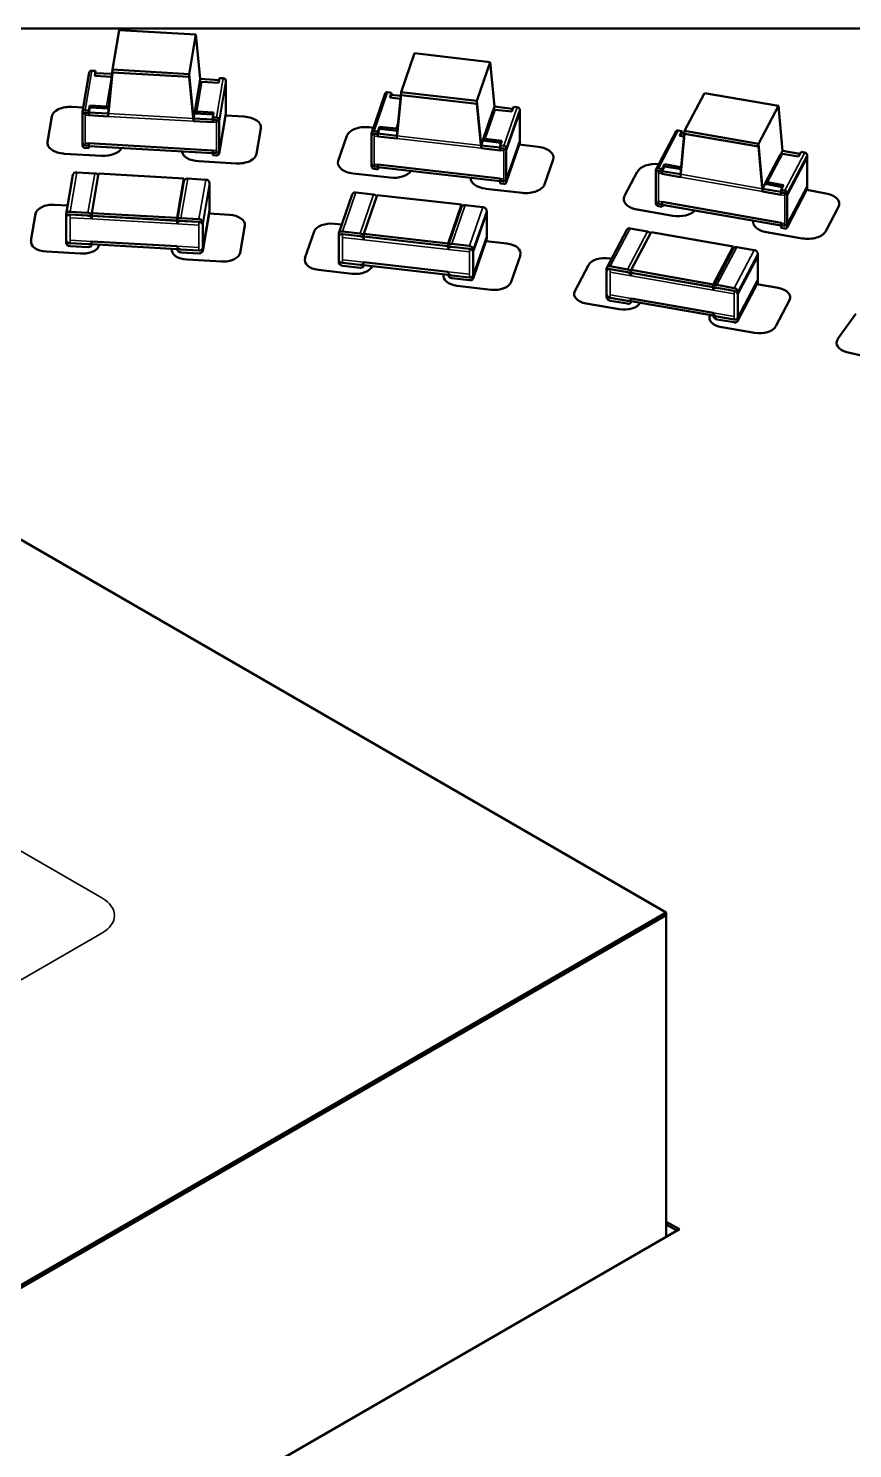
# Model space of a CAD drawing. Header units: inches. Extents: x -24.6 to 49, y -43 to 20.8.
# Drawn here: x 16.913 to 18.048, y 12.435 to 14.39 of the extents above; entities that cross this region are included whole.
import ezdxf

# ---------------------------------------------------------------- set-up
doc = ezdxf.new("R2010")
doc.units = ezdxf.units.IN
doc.header["$MEASUREMENT"] = 0
doc.layers.add('Visible (ANSI)', color=7, linetype='Continuous', lineweight=50)
doc.layers.add('Visible Narrow (ANSI)', color=7, linetype='Continuous', lineweight=35)

msp = doc.modelspace()

# ---------------------------------------------------------------- linework, layer by layer
at = {"layer": 'Visible (ANSI)'}
for p, q in [((16.735, 14.3901), (18.4896, 14.3901)), ((17.0381, 14.3876), (17.0289, 14.3333)), ((17.0381, 14.3876), (17.1439, 14.3815)), ((17.1439, 14.3815), (17.1347, 14.3273)), ((17.1439, 14.3815), (17.1498, 14.3205)), ((17.4448, 14.3558), (17.4263, 14.3023)), ((17.4448, 14.3558), (17.549, 14.3438)), ((17.549, 14.3438), (17.5306, 14.2903)), ((17.549, 14.3438), (17.5548, 14.2824)), ((16.9878, 14.2752), (16.997, 14.3295)), ((17.0005, 14.3318), (17.0058, 14.3315)), ((17.0058, 14.3315), (17.0047, 14.3247)), ((17.0047, 14.3247), (17.0276, 14.3234)), ((17.0052, 14.3247), (17.0058, 14.3286)), ((17.0058, 14.3286), (17.0058, 14.3315)), ((17.0058, 14.3286), (17.0283, 14.3274)), ((17.023, 14.2728), (17.0289, 14.3333)), ((17.023, 14.269), (17.0289, 14.3294)), ((17.0289, 14.3333), (17.1347, 14.3273)), ((17.0289, 14.3294), (17.1347, 14.3234)), ((17.1347, 14.3273), (17.1405, 14.2662)), ((17.1347, 14.3234), (17.1405, 14.2623)), ((17.1498, 14.3205), (17.1488, 14.3144)), ((17.1498, 14.3205), (17.1758, 14.319)), ((17.1522, 14.3164), (17.1751, 14.3151)), ((17.1751, 14.3151), (17.1763, 14.3218)), ((17.1763, 14.3218), (17.1815, 14.3215)), ((17.1851, 14.276), (17.1851, 14.3184)), ((17.1417, 14.2733), (17.1487, 14.3141)), ((17.1851, 14.2722), (17.1851, 14.3146)), ((17.3859, 14.2469), (17.4044, 14.3004)), ((17.4077, 14.3022), (17.4129, 14.3016)), ((17.4129, 14.3016), (17.4106, 14.2949)), ((17.4116, 14.2948), (17.4129, 14.2987)), ((17.4129, 14.2987), (17.4129, 14.3016)), ((17.4129, 14.2987), (17.4259, 14.2972)), ((17.4206, 14.2422), (17.4263, 14.3023)), ((17.4206, 14.2383), (17.4263, 14.2984)), ((17.4263, 14.3023), (17.5306, 14.2903)), ((17.4263, 14.2984), (17.5306, 14.2864)), ((17.8441, 14.3011), (17.8166, 14.2489)), ((17.8441, 14.3011), (17.9458, 14.2833)), ((16.9736, 14.2821), (16.9888, 14.2812)), ((16.9913, 14.2775), (16.9966, 14.2772)), ((16.9977, 14.284), (16.9966, 14.2772)), ((16.9966, 14.2744), (16.9977, 14.2811)), ((16.9966, 14.2744), (16.9966, 14.2772)), ((16.9977, 14.284), (16.9977, 14.2811)), ((17.0206, 14.2827), (16.9977, 14.284)), ((16.9977, 14.2811), (17.0237, 14.2797)), ((17.1682, 14.2743), (17.1452, 14.2756)), ((17.4106, 14.2949), (17.4255, 14.2932)), ((17.5306, 14.2903), (17.5364, 14.2289)), ((17.5306, 14.2864), (17.5364, 14.225)), ((17.5388, 14.2363), (17.5527, 14.2765)), ((17.5548, 14.2824), (17.553, 14.2771)), ((17.5548, 14.2824), (17.5799, 14.2795)), ((17.556, 14.2782), (17.5786, 14.2756)), ((17.5786, 14.2756), (17.5809, 14.2823)), ((17.5809, 14.2823), (17.5861, 14.2817)), ((17.5896, 14.236), (17.5896, 14.2784)), ((17.9458, 14.2833), (17.9184, 14.2311)), ((17.9458, 14.2833), (17.9514, 14.2216)), ((16.9395, 14.2339), (16.9454, 14.2687)), ((16.9877, 14.2324), (16.9877, 14.2749)), ((16.9877, 14.2286), (16.9877, 14.271)), ((16.9913, 14.2737), (16.9966, 14.2734)), ((16.9966, 14.2744), (17.023, 14.2728)), ((16.9966, 14.2705), (16.9966, 14.2734)), ((16.9966, 14.2705), (17.023, 14.269)), ((17.1417, 14.2729), (17.1405, 14.2662)), ((17.1405, 14.2662), (17.167, 14.2647)), ((17.1405, 14.2623), (17.167, 14.2608)), ((17.1417, 14.2729), (17.1677, 14.2715)), ((17.167, 14.2676), (17.1682, 14.2743)), ((17.167, 14.2676), (17.1723, 14.2673)), ((17.167, 14.2676), (17.167, 14.2647)), ((17.167, 14.2637), (17.1723, 14.2634)), ((17.167, 14.2637), (17.167, 14.2608)), ((17.1758, 14.2175), (17.185, 14.2718)), ((17.1758, 14.2217), (17.1758, 14.2642)), ((17.1758, 14.2179), (17.1758, 14.2603)), ((17.1848, 14.2701), (17.2102, 14.2686)), ((17.5896, 14.2321), (17.5896, 14.2745)), ((17.2334, 14.2523), (17.2274, 14.2176)), ((17.3399, 14.2079), (17.3517, 14.2422)), ((17.3821, 14.2539), (17.3881, 14.2532)), ((17.3858, 14.2037), (17.3858, 14.2462)), ((17.3858, 14.1999), (17.3858, 14.2423)), ((17.3893, 14.2487), (17.3945, 14.2481)), ((17.3893, 14.2448), (17.3945, 14.2442)), ((17.3968, 14.2548), (17.3945, 14.2481)), ((17.3945, 14.2452), (17.3968, 14.2519)), ((17.3945, 14.2452), (17.3945, 14.2481)), ((17.3945, 14.2452), (17.4206, 14.2422)), ((17.3945, 14.2413), (17.3945, 14.2442)), ((17.3945, 14.2413), (17.4206, 14.2383)), ((17.3968, 14.2548), (17.3968, 14.2519)), ((17.4194, 14.2522), (17.3968, 14.2548)), ((17.3968, 14.2519), (17.4212, 14.2491)), ((17.5648, 14.2355), (17.5422, 14.2381)), ((17.7773, 14.1962), (17.8048, 14.2484)), ((17.8079, 14.2496), (17.813, 14.2487)), ((17.813, 14.2487), (17.8096, 14.2422)), ((17.8096, 14.2422), (17.8159, 14.2411)), ((17.8109, 14.2419), (17.813, 14.2458)), ((17.811, 14.1892), (17.8166, 14.2489)), ((17.811, 14.1853), (17.8166, 14.2451)), ((17.813, 14.2458), (17.813, 14.2487)), ((17.813, 14.2458), (17.8163, 14.2452)), ((17.8166, 14.2489), (17.9184, 14.2311)), ((17.8166, 14.2451), (17.9184, 14.2273)), ((17.0141, 14.2147), (16.9626, 14.2176)), ((16.9913, 14.2293), (16.9966, 14.229)), ((16.9913, 14.2255), (16.9966, 14.2252)), ((16.9966, 14.2319), (17.167, 14.2222)), ((16.9966, 14.229), (16.9966, 14.2319)), ((16.9966, 14.2281), (17.167, 14.2184)), ((16.9966, 14.2252), (16.9966, 14.2281)), ((16.997, 14.228), (16.9966, 14.2252)), ((17.167, 14.2222), (17.167, 14.2193)), ((17.167, 14.2193), (17.1723, 14.219)), ((17.167, 14.2184), (17.167, 14.2155)), ((17.5387, 14.2356), (17.5364, 14.2289)), ((17.5364, 14.2289), (17.5625, 14.2259)), ((17.5364, 14.225), (17.5625, 14.222)), ((17.5387, 14.2356), (17.5638, 14.2327)), ((17.5625, 14.2288), (17.5648, 14.2355)), ((17.5625, 14.2288), (17.5677, 14.2282)), ((17.5625, 14.2288), (17.5625, 14.2259)), ((17.5625, 14.2249), (17.5677, 14.2243)), ((17.5625, 14.2249), (17.5625, 14.222)), ((17.571, 14.1778), (17.5895, 14.2313)), ((17.5711, 14.1825), (17.5711, 14.2249)), ((17.5711, 14.1786), (17.5711, 14.221)), ((17.589, 14.2301), (17.6152, 14.2271)), ((17.9184, 14.2311), (17.924, 14.1694)), ((17.9184, 14.2273), (17.924, 14.1655)), ((17.9514, 14.2216), (17.949, 14.2169)), ((17.9514, 14.2216), (17.9755, 14.2174)), ((17.9514, 14.2174), (17.9734, 14.2135)), ((17.9734, 14.2135), (17.9769, 14.22)), ((17.9769, 14.22), (17.982, 14.2191)), ((17.1992, 14.2042), (17.1478, 14.2071)), ((17.167, 14.2155), (17.1723, 14.2152)), ((17.3893, 14.2004), (17.3945, 14.1999)), ((17.3945, 14.2027), (17.5625, 14.1835)), ((17.3945, 14.1999), (17.3945, 14.2027)), ((17.3945, 14.1989), (17.5625, 14.1796)), ((17.3945, 14.196), (17.3945, 14.1989)), ((17.3955, 14.1988), (17.3945, 14.196)), ((17.6355, 14.2096), (17.6237, 14.1753)), ((17.7805, 14.1974), (17.7856, 14.1965)), ((17.789, 14.203), (17.7856, 14.1965)), ((17.7856, 14.1936), (17.789, 14.2001)), ((17.789, 14.203), (17.789, 14.2001)), ((17.811, 14.1992), (17.789, 14.203)), ((17.789, 14.2001), (17.8116, 14.1962)), ((17.9277, 14.177), (17.9483, 14.2161)), ((17.9853, 14.1732), (17.9853, 14.2156)), ((17.9853, 14.1693), (17.9853, 14.2118)), ((16.9653, 14.1342), (16.9746, 14.1885)), ((16.9798, 14.1919), (17.0045, 14.1905)), ((17.0005, 14.1359), (17.0098, 14.1902)), ((17.0098, 14.1902), (17.1273, 14.1835)), ((17.1181, 14.1292), (17.1273, 14.1835)), ((17.1181, 14.1255), (17.1274, 14.1798)), ((17.1181, 14.1254), (17.1273, 14.1797)), ((17.1273, 14.1795), (17.1273, 14.1835)), ((17.1273, 14.1795), (17.1273, 14.1797)), ((17.1326, 14.1832), (17.1573, 14.1818)), ((17.4109, 14.1846), (17.3602, 14.1904)), ((17.3893, 14.1966), (17.3945, 14.196)), ((17.5625, 14.1835), (17.5625, 14.1806)), ((17.5625, 14.1806), (17.5677, 14.18)), ((17.5625, 14.1796), (17.5625, 14.1767)), ((17.734, 14.1594), (17.7515, 14.1928)), ((17.7771, 14.1527), (17.7771, 14.1951)), ((17.7771, 14.1488), (17.7771, 14.1912)), ((17.7805, 14.1935), (17.7856, 14.1927)), ((17.7856, 14.1936), (17.7856, 14.1965)), ((17.7856, 14.1936), (17.811, 14.1892)), ((17.7856, 14.1898), (17.7856, 14.1927)), ((17.7856, 14.1898), (17.811, 14.1853)), ((17.9529, 14.1743), (17.9308, 14.1782)), ((17.1626, 14.1425), (17.1626, 14.1772)), ((17.1626, 14.1386), (17.1626, 14.1733)), ((17.3406, 14.108), (17.359, 14.1615)), ((17.364, 14.1641), (17.3884, 14.1613)), ((17.3751, 14.1072), (17.3936, 14.1607)), ((17.3936, 14.1607), (17.5094, 14.1474)), ((17.5933, 14.1636), (17.5426, 14.1694)), ((17.5625, 14.1767), (17.5677, 14.1761)), ((17.9274, 14.1759), (17.924, 14.1694)), ((17.924, 14.1694), (17.9494, 14.1649)), ((17.924, 14.1655), (17.9494, 14.1611)), ((17.9274, 14.1759), (17.9515, 14.1717)), ((17.9494, 14.1678), (17.9529, 14.1743)), ((17.9494, 14.1678), (17.9545, 14.1669)), ((17.9494, 14.1678), (17.9494, 14.1649)), ((17.9494, 14.164), (17.9545, 14.1631)), ((17.9494, 14.164), (17.9494, 14.1611)), ((17.9577, 14.1161), (17.9851, 14.1683)), ((17.9579, 14.121), (17.9579, 14.1634)), ((17.9579, 14.1171), (17.9579, 14.1596)), ((17.9847, 14.1676), (18.0112, 14.1629)), ((16.9489, 14.1472), (16.9673, 14.1462)), ((17.491, 14.0939), (17.5094, 14.1474)), ((17.4912, 14.0907), (17.5096, 14.1442)), ((17.5094, 14.1437), (17.5094, 14.1474)), ((17.5146, 14.1468), (17.5389, 14.144)), ((17.5442, 14.1044), (17.5442, 14.1391)), ((17.8006, 14.1321), (17.7512, 14.1408)), ((17.7805, 14.1492), (17.7856, 14.1483)), ((17.7805, 14.1453), (17.7856, 14.1444)), ((17.7856, 14.1512), (17.9494, 14.1225)), ((17.7856, 14.1483), (17.7856, 14.1512)), ((17.7856, 14.1473), (17.9494, 14.1186)), ((17.7856, 14.1444), (17.7856, 14.1473)), ((17.7869, 14.1471), (17.7856, 14.1444)), ((18.0285, 14.1443), (18.0109, 14.1109)), ((17.7913, 13.1727), (16.121, 14.1371)), ((16.9167, 14.0976), (16.9231, 14.135)), ((16.9653, 14.0989), (16.9653, 14.1336)), ((16.9653, 14.095), (16.9653, 14.1297)), ((16.9705, 14.1376), (16.9952, 14.1362)), ((16.9705, 14.1338), (16.9952, 14.1324)), ((17.0005, 14.1359), (17.1181, 14.1292)), ((17.0005, 14.1316), (17.0005, 14.1359)), ((17.0005, 14.1321), (17.1181, 14.1254)), ((17.0005, 14.1277), (17.0005, 14.1321)), ((17.1181, 14.1249), (17.1181, 14.1292)), ((17.1181, 14.121), (17.1181, 14.1254)), ((17.1233, 14.1289), (17.148, 14.1275)), ((17.1233, 14.1251), (17.148, 14.1237)), ((17.1533, 14.0837), (17.1625, 14.138)), ((17.1533, 14.0882), (17.1533, 14.1229)), ((17.162, 14.1351), (17.1899, 14.1335)), ((17.3345, 14.1211), (17.3447, 14.12)), ((17.5442, 14.1005), (17.5442, 14.1352)), ((17.9494, 14.1225), (17.9494, 14.1196)), ((17.9494, 14.1196), (17.9545, 14.1187)), ((17.1533, 14.0843), (17.1533, 14.119)), ((17.2111, 14.1186), (17.2047, 14.0813)), ((17.294, 14.0736), (17.3067, 14.1104)), ((17.3404, 14.0721), (17.3404, 14.1069)), ((17.3404, 14.0683), (17.3404, 14.103)), ((17.3456, 14.1106), (17.3699, 14.1078)), ((17.3456, 14.1067), (17.3699, 14.104)), ((17.3751, 14.1072), (17.491, 14.0939)), ((17.3751, 14.1029), (17.3751, 14.1072)), ((17.3751, 14.1034), (17.491, 14.0901)), ((17.3751, 14.099), (17.3751, 14.1034)), ((17.7096, 14.0606), (17.737, 14.1128)), ((17.7417, 14.1147), (17.7654, 14.1105)), ((17.7431, 14.0575), (17.7705, 14.1097)), ((17.7705, 14.1097), (17.8835, 14.0899)), ((17.9787, 14.1009), (17.9292, 14.1096)), ((17.9494, 14.1186), (17.9494, 14.1157)), ((17.9494, 14.1157), (17.9545, 14.1148)), ((16.985, 14.0801), (16.9379, 14.0827)), ((16.9705, 14.0942), (16.9952, 14.0928)), ((16.9705, 14.0904), (16.9952, 14.089)), ((17.0005, 14.0969), (17.1181, 14.0902)), ((17.0005, 14.093), (17.1181, 14.0863)), ((17.0005, 14.0924), (17.0006, 14.093)), ((17.0108, 14.0924), (17.0108, 14.0923)), ((17.1107, 14.0866), (17.1107, 14.0867)), ((17.1233, 14.0855), (17.148, 14.0841)), ((17.1233, 14.0817), (17.148, 14.0803)), ((17.491, 14.0896), (17.491, 14.0939)), ((17.491, 14.0901), (17.491, 14.0902)), ((17.491, 14.0857), (17.491, 14.0901)), ((17.4962, 14.0933), (17.5205, 14.0905)), ((17.4962, 14.0895), (17.5205, 14.0867)), ((17.5255, 14.0459), (17.544, 14.0994)), ((17.5257, 14.0509), (17.5257, 14.0856)), ((17.5257, 14.047), (17.5257, 14.0817)), ((17.5432, 14.0972), (17.572, 14.0939)), ((17.8561, 14.0377), (17.8835, 14.0899)), ((17.8565, 14.0349), (17.8839, 14.0871)), ((17.8835, 14.0864), (17.8835, 14.0899)), ((17.8886, 14.089), (17.9124, 14.0848)), ((17.1789, 14.069), (17.1319, 14.0717)), ((17.3456, 14.0672), (17.3699, 14.0644)), ((17.3456, 14.0634), (17.3699, 14.0606)), ((17.3749, 14.0632), (17.3753, 14.0643)), ((17.3751, 14.0682), (17.491, 14.0549)), ((17.3751, 14.0643), (17.491, 14.051)), ((17.5905, 14.0778), (17.5778, 14.041)), ((17.6654, 14.0284), (17.6843, 14.0643)), ((17.7137, 14.0733), (17.716, 14.0729)), ((17.7143, 14.0625), (17.738, 14.0583)), ((17.9174, 14.0449), (17.9174, 14.0796)), ((17.9174, 14.041), (17.9174, 14.0757)), ((17.3589, 14.0523), (17.3126, 14.0576)), ((17.4962, 14.0499), (17.5205, 14.0471)), ((17.4962, 14.0461), (17.5205, 14.0433)), ((17.7092, 14.0243), (17.7092, 14.059)), ((17.7092, 14.0205), (17.7092, 14.0552)), ((17.7143, 14.0586), (17.738, 14.0545)), ((17.7431, 14.0575), (17.8561, 14.0377)), ((17.7431, 14.0531), (17.7431, 14.0575)), ((17.7431, 14.0536), (17.8561, 14.0338)), ((17.7431, 14.0493), (17.7431, 14.0536)), ((17.5501, 14.0303), (17.5037, 14.0356)), ((17.8561, 14.0333), (17.8561, 14.0377)), ((17.8561, 14.0338), (17.8561, 14.0339)), ((17.8561, 14.0295), (17.8561, 14.0338)), ((17.8612, 14.0368), (17.8849, 14.0326)), ((17.8612, 14.0329), (17.8849, 14.0288)), ((17.8896, 13.9872), (17.9171, 14.0394)), ((17.89, 13.9927), (17.89, 14.0274)), ((17.89, 13.9888), (17.89, 14.0235)), ((17.9162, 14.0379), (17.9454, 14.0328)), ((17.7264, 14.0034), (17.6812, 14.0114)), ((17.7143, 14.0191), (17.738, 14.0149)), ((17.7143, 14.0152), (17.738, 14.0111)), ((17.7427, 14.013), (17.7435, 14.0145)), ((17.7431, 14.0184), (17.8561, 13.9986)), ((17.7431, 14.0145), (17.8561, 13.9947)), ((17.9612, 14.0158), (17.9423, 13.9799)), ((17.8612, 13.9934), (17.8849, 13.9892)), ((17.8612, 13.9895), (17.8849, 13.9854)), ((18.0273, 13.9623), (18.0522, 13.997)), ((17.9129, 13.9708), (17.8677, 13.9787)), ((18.0838, 13.934), (18.0401, 13.9445)), ((15.1773, 11.6635), (17.7913, 13.1727)), ((15.1773, 11.6597), (17.7913, 13.1689)), ((17.7913, 13.1727), (17.7913, 12.7262)), ((17.7913, 13.1689), (17.7913, 12.7262)), ((15.1786, 11.2177), (17.8094, 12.7366)), ((17.8094, 12.7366), (17.7913, 12.747)), ((17.806, 12.7347), (17.7913, 12.7431))]:
    msp.add_line(p, q, dxfattribs=at)
for centre, major_axis, ratio, start_param, end_param in [((17.0005, 14.3289), (-0.00349, 0.0006), 0.812565, 4.850128, 6.283185), ((17.0276, 14.3206), (0.00349, -0.0006), 0.812565, 1.611731, 1.708536), ((17.1522, 14.3135), (-0.00349, 0.0006), 0.812565, 4.850128, 6.283185), ((17.1815, 14.3186), (0.00349, -0.0006), 0.812565, 0.137739, 1.708536), ((17.4077, 14.2993), (-0.00335, 0.00115), 0.800808, 4.981591, 6.283185), ((16.9711, 14.2672), (-0.0258, 0), 0.57735, 4.614201, 6.185026), ((16.9913, 14.2747), (-0.00349, 0.0006), 0.812565, 4.850128, 6.420925), ((17.0206, 14.2798), (0.00349, -0.0006), 0.812565, 0.599973, 1.708536), ((17.1452, 14.2727), (-0.00349, 0.0006), 0.812565, 4.850128, 6.420925), ((17.556, 14.2753), (-0.00335, 0.00115), 0.800808, 4.981591, 6.283185), ((17.5861, 14.2788), (0.00335, -0.00115), 0.800808, 0.269202, 1.839998), ((16.9913, 14.2708), (-0.00349, 0.0006), 0.812565, 4.850128, 6.420925), ((17.1723, 14.2644), (0.00349, -0.0006), 0.812565, 0.137739, 1.708536), ((17.1723, 14.2605), (0.00349, -0.0006), 0.812565, 0.137739, 1.708536), ((17.1815, 14.2724), (0.00349, -0.0006), 0.812565, 0, 0.137739), ((17.2076, 14.2538), (0.0258, 0), 0.57735, 6.185001, 7.75582), ((17.377, 14.2393), (-0.0258, 0), 0.57735, 4.516037, 6.086838), ((17.3893, 14.2458), (-0.00335, 0.00115), 0.800808, 4.981591, 6.552387), ((17.3893, 14.2419), (-0.00335, 0.00115), 0.800808, 4.981591, 6.552387), ((17.4194, 14.2493), (0.00335, -0.00115), 0.800808, 1.206868, 1.839998), ((17.5422, 14.2352), (-0.00335, 0.00115), 0.800808, 4.981591, 6.552387), ((17.8079, 14.2467), (-0.00314, 0.00165), 0.781339, 5.101935, 6.283185), ((16.9652, 14.2325), (-0.0258, 0), 0.57735, 6.185001, 7.75582), ((16.9913, 14.2322), (-0.00349, 0.0006), 0.812565, 0.137739, 1.708536), ((16.9913, 14.2284), (-0.00349, 0.0006), 0.812565, 0.137739, 1.708536), ((17.0166, 14.2295), (0.0258, 0), 0.57735, 4.614201, 6.009519), ((17.1503, 14.2219), (-0.0258, 0), 0.57735, 0.077322, 1.472635), ((17.1723, 14.2219), (0.00349, -0.0006), 0.812565, 4.850128, 6.420925), ((17.1723, 14.2181), (0.00349, -0.0006), 0.812565, 4.850128, 6.420925), ((17.2017, 14.219), (0.0258, 0), 0.57735, 4.614201, 6.185026), ((17.5677, 14.2253), (0.00335, -0.00115), 0.800808, 0.269202, 1.839998), ((17.5677, 14.2214), (0.00335, -0.00115), 0.800808, 0.269202, 1.839998), ((17.5861, 14.2325), (0.00335, -0.00115), 0.800808, 0, 0.269202), ((17.6102, 14.2125), (0.0258, 0), 0.57735, 6.086834, 7.657634), ((17.9514, 14.2145), (-0.00314, 0.00165), 0.781339, 5.101935, 6.283185), ((17.982, 14.2162), (0.00314, -0.00165), 0.781339, 0.389546, 1.960343), ((17.3652, 14.205), (-0.0258, 0), 0.57735, 6.086834, 7.657634), ((17.3893, 14.2033), (-0.00335, 0.00115), 0.800808, 0.269202, 1.839998), ((17.3893, 14.1995), (-0.00335, 0.00115), 0.800808, 0.269202, 1.839998), ((17.7763, 14.1885), (-0.0258, 0), 0.57735, 4.527894, 5.988665), ((17.7805, 14.1945), (-0.00314, 0.00165), 0.781339, 5.101935, 6.672731), ((17.811, 14.1963), (0.00314, -0.00165), 0.781339, 1.696344, 1.960343), ((16.9798, 14.1876), (-0.00524, 0.00089), 0.812565, 4.850128, 6.283185), ((17.0045, 14.1862), (-0.00524, 0.00089), 0.812565, 3.690252, 4.850128), ((17.1326, 14.1789), (-0.00524, 0.00089), 0.812565, 4.850128, 6.283185), ((17.1573, 14.1775), (0.00524, -0.00089), 0.812565, 0.137739, 1.708536), ((17.4159, 14.1992), (0.0258, 0), 0.57735, 4.516037, 5.904241), ((17.5477, 14.1841), (-0.0258, 0), 0.57735, 6.269436, 7.657634), ((17.5677, 14.1829), (0.00335, -0.00115), 0.800808, 4.981591, 6.552387), ((17.5677, 14.179), (0.00335, -0.00115), 0.800808, 4.981591, 6.552387), ((17.7805, 14.1907), (-0.00314, 0.00165), 0.781339, 5.101935, 6.672731), ((17.9308, 14.1753), (-0.00314, 0.00165), 0.781339, 5.101935, 6.672731), ((17.364, 14.1598), (-0.00503, 0.00173), 0.800808, 4.981591, 6.283185), ((17.3884, 14.157), (-0.00503, 0.00173), 0.800808, 3.939759, 4.981591), ((17.5984, 14.1782), (0.0258, 0), 0.57735, 4.516037, 6.086838), ((17.7587, 14.155), (-0.0258, 0), 0.57735, 5.988647, 7.559466), ((17.9545, 14.164), (0.00314, -0.00165), 0.781339, 0.389546, 1.960343), ((17.9545, 14.1602), (0.00314, -0.00165), 0.781339, 0.389546, 1.960343), ((17.982, 14.1699), (0.00314, -0.00165), 0.781339, 0, 0.389546), ((18.0037, 14.1487), (0.0258, 0), 0.57735, 5.988647, 7.559466), ((16.9466, 14.1336), (-0.0236, 0), 0.57735, 4.614214, 6.185013), ((17.5146, 14.1425), (-0.00503, 0.00173), 0.800808, 4.981591, 6.283185), ((17.5389, 14.1397), (0.00503, -0.00173), 0.800808, 0.269202, 1.839998), ((17.7805, 14.1521), (-0.00314, 0.00165), 0.781339, 0.389546, 1.960343), ((17.7805, 14.1482), (-0.00314, 0.00165), 0.781339, 0.389546, 1.960343), ((17.8081, 14.1464), (-0.0258, 0), 0.57735, 1.27627, 2.652702), ((16.9705, 14.1333), (-0.00524, 0.00089), 0.812565, 4.850128, 6.420925), ((16.9705, 14.1294), (-0.00524, 0.00089), 0.812565, 4.850128, 6.420925), ((16.9952, 14.1319), (0.00524, -0.00089), 0.812565, 0.137739, 1.708536), ((16.9952, 14.128), (0.00524, -0.00089), 0.812565, 0.137739, 1.708536), ((17.1233, 14.1246), (-0.00524, 0.00089), 0.812565, 4.850128, 6.420925), ((17.1233, 14.1207), (-0.00524, 0.00089), 0.812565, 4.850128, 6.420925), ((17.148, 14.1232), (0.00524, -0.00089), 0.812565, 0.137739, 1.708536), ((17.148, 14.1193), (0.00524, -0.00089), 0.812565, 0.137739, 1.708536), ((17.1573, 14.1389), (0.00524, -0.00089), 0.812565, 0, 0.137739), ((17.1876, 14.1199), (0.0236, 0), 0.57735, 6.185017, 7.755797), ((17.3299, 14.1077), (-0.0236, 0), 0.57735, 4.516052, 6.086822), ((17.9367, 14.1239), (-0.0258, 0), 0.57735, 6.18302, 7.559466), ((17.9545, 14.1216), (0.00314, -0.00165), 0.781339, 5.101935, 6.672731), ((17.3456, 14.1063), (-0.00503, 0.00173), 0.800808, 4.981591, 6.552387), ((17.3456, 14.1024), (-0.00503, 0.00173), 0.800808, 4.981591, 6.552387), ((17.3699, 14.1035), (0.00503, -0.00173), 0.800808, 0.269202, 1.839998), ((17.3699, 14.0996), (0.00503, -0.00173), 0.800808, 0.269202, 1.839998), ((17.5389, 14.1011), (0.00503, -0.00173), 0.800808, 0, 0.269202), ((17.7417, 14.1104), (-0.00471, 0.00247), 0.781339, 5.101935, 6.283185), ((17.7654, 14.1062), (-0.00471, 0.00247), 0.781339, 4.135627, 5.101935), ((17.9545, 14.1177), (0.00314, -0.00165), 0.781339, 5.101935, 6.672731), ((17.9862, 14.1152), (0.0258, 0), 0.57735, 4.417863, 5.988665), ((16.9403, 14.0963), (-0.0236, 0), 0.57735, 6.185017, 7.755797), ((16.9705, 14.0986), (-0.00524, 0.00089), 0.812565, 0.137739, 1.708536), ((16.9705, 14.0947), (-0.00524, 0.00089), 0.812565, 0.137739, 1.708536), ((16.9873, 14.0936), (0.0236, 0), 0.57735, 4.614214, 6.185013), ((16.9952, 14.0972), (0.00524, -0.00089), 0.812565, 4.850128, 6.420925), ((16.9952, 14.0933), (0.00524, -0.00089), 0.812565, 4.850128, 6.420925), ((17.1342, 14.0853), (-0.0236, 0), 0.57735, 6.185017, 7.755797), ((17.1233, 14.0899), (-0.00524, 0.00089), 0.812565, 0.137739, 1.708536), ((17.1233, 14.086), (-0.00524, 0.00089), 0.812565, 0.137739, 1.708536), ((17.148, 14.0885), (0.00524, -0.00089), 0.812565, 4.850128, 6.420925), ((17.148, 14.0846), (0.00524, -0.00089), 0.812565, 4.850128, 6.420925), ((17.1812, 14.0826), (0.0236, 0), 0.57735, 4.614214, 6.185013), ((17.4962, 14.089), (-0.00503, 0.00173), 0.800808, 4.981591, 6.552387), ((17.4962, 14.0851), (-0.00503, 0.00173), 0.800808, 4.981591, 6.552387), ((17.5205, 14.0862), (0.00503, -0.00173), 0.800808, 0.269202, 1.839998), ((17.5205, 14.0823), (0.00503, -0.00173), 0.800808, 0.269202, 1.839998), ((17.5673, 14.0805), (0.0236, 0), 0.57735, 6.086837, 7.65763), ((17.8886, 14.0846), (-0.00471, 0.00247), 0.781339, 5.101935, 6.283185), ((17.9124, 14.0805), (0.00471, -0.00247), 0.781339, 0.389546, 1.960343), ((17.3172, 14.071), (-0.0236, 0), 0.57735, 6.086837, 7.65763), ((17.3456, 14.0715), (-0.00503, 0.00173), 0.800808, 0.269202, 1.839998), ((17.3456, 14.0677), (-0.00503, 0.00173), 0.800808, 0.269202, 1.839998), ((17.3635, 14.0656), (0.0236, 0), 0.57735, 4.516052, 6.08599), ((17.3699, 14.0688), (0.00503, -0.00173), 0.800808, 4.981591, 6.552387), ((17.3699, 14.0649), (0.00503, -0.00173), 0.800808, 4.981591, 6.552387), ((17.7069, 14.0603), (-0.0236, 0), 0.57735, 4.417871, 5.988653), ((17.7143, 14.0582), (-0.00471, 0.00247), 0.781339, 5.101935, 6.672731), ((17.5083, 14.049), (-0.0236, 0), 0.57735, 6.087669, 7.65763), ((17.4962, 14.0543), (-0.00503, 0.00173), 0.800808, 0.269202, 1.839998), ((17.4962, 14.0504), (-0.00503, 0.00173), 0.800808, 0.269202, 1.839998), ((17.5205, 14.0515), (0.00503, -0.00173), 0.800808, 4.981591, 6.552387), ((17.5205, 14.0476), (0.00503, -0.00173), 0.800808, 4.981591, 6.552387), ((17.5547, 14.0437), (0.0236, 0), 0.57735, 4.516052, 6.086822), ((17.7143, 14.0543), (-0.00471, 0.00247), 0.781339, 5.101935, 6.672731), ((17.738, 14.054), (0.00471, -0.00247), 0.781339, 0.389546, 1.960343), ((17.738, 14.0501), (0.00471, -0.00247), 0.781339, 0.389546, 1.960343), ((17.9124, 14.0419), (0.00471, -0.00247), 0.781339, 0, 0.389546), ((17.688, 14.0244), (-0.0236, 0), 0.57735, 5.988667, 7.559449), ((17.7143, 14.0234), (-0.00471, 0.00247), 0.781339, 0.389546, 1.960343), ((17.8612, 14.0324), (-0.00471, 0.00247), 0.781339, 5.101935, 6.672731), ((17.8612, 14.0286), (-0.00471, 0.00247), 0.781339, 5.101935, 6.672731), ((17.8849, 14.0283), (0.00471, -0.00247), 0.781339, 0.389546, 1.960343), ((17.8849, 14.0244), (0.00471, -0.00247), 0.781339, 0.389546, 1.960343), ((17.9386, 14.0197), (0.0236, 0), 0.57735, 5.988667, 7.559449), ((17.7143, 14.0196), (-0.00471, 0.00247), 0.781339, 0.389546, 1.960343), ((17.7332, 14.0165), (0.0236, 0), 0.57735, 4.417871, 5.972646), ((17.738, 14.0193), (0.00471, -0.00247), 0.781339, 5.101935, 6.672731), ((17.738, 14.0154), (0.00471, -0.00247), 0.781339, 5.101935, 6.672731), ((17.8745, 13.9917), (-0.0236, 0), 0.57735, 6.004673, 7.559449), ((17.8612, 13.9977), (-0.00471, 0.00247), 0.781339, 0.389546, 1.960343), ((17.8612, 13.9939), (-0.00471, 0.00247), 0.781339, 0.389546, 1.960343), ((17.8849, 13.9936), (0.00471, -0.00247), 0.781339, 5.101935, 6.672731), ((17.8849, 13.9897), (0.00471, -0.00247), 0.781339, 5.101935, 6.672731), ((17.9197, 13.9838), (0.0236, 0), 0.57735, 4.417871, 5.988653), ((18.0492, 13.9571), (-0.0236, 0), 0.57735, 5.890492, 7.461279), ((18.03, 12.4322), (-0.0602, -0.0061), 0.569494, 0.669466, 3.811058)]:
    msp.add_ellipse(centre, major_axis=major_axis, ratio=ratio, start_param=start_param, end_param=end_param, dxfattribs=at)
at = {"layer": 'Visible Narrow (ANSI)'}
for p, q in [((16.9913, 14.2775), (17.0005, 14.3318)), ((17.0206, 14.2827), (17.0276, 14.3234)), ((17.1452, 14.2756), (17.1522, 14.3164)), ((17.1723, 14.2673), (17.1815, 14.3215)), ((17.1758, 14.2642), (17.1851, 14.3184)), ((17.1758, 14.2603), (17.1851, 14.3146)), ((17.3893, 14.2487), (17.4077, 14.3022)), ((17.1758, 14.2217), (17.1851, 14.276)), ((17.5422, 14.2381), (17.556, 14.2782)), ((17.5677, 14.2282), (17.5861, 14.2817)), ((17.5711, 14.2249), (17.5896, 14.2784)), ((16.9913, 14.2747), (16.9966, 14.2744)), ((16.9913, 14.2322), (16.9913, 14.2747)), ((16.9913, 14.2708), (16.9966, 14.2705)), ((16.9913, 14.2284), (16.9913, 14.2708)), ((17.1405, 14.2662), (17.023, 14.2728)), ((17.1405, 14.2623), (17.023, 14.269)), ((17.167, 14.2647), (17.1723, 14.2644)), ((17.167, 14.2608), (17.1723, 14.2605)), ((17.1723, 14.2219), (17.1723, 14.2644)), ((17.1723, 14.2181), (17.1723, 14.2605)), ((17.1758, 14.2179), (17.1851, 14.2722)), ((17.4194, 14.2522), (17.4223, 14.2608)), ((17.5711, 14.221), (17.5896, 14.2745)), ((17.3893, 14.2458), (17.3945, 14.2452)), ((17.3893, 14.2033), (17.3893, 14.2458)), ((17.3893, 14.2419), (17.3945, 14.2413)), ((17.3893, 14.1995), (17.3893, 14.2419)), ((17.5364, 14.2289), (17.4206, 14.2422)), ((17.5364, 14.225), (17.4206, 14.2383)), ((17.7805, 14.1974), (17.8079, 14.2496)), ((16.9913, 14.2322), (16.9966, 14.2319)), ((16.9913, 14.2284), (16.9966, 14.2281)), ((17.167, 14.2222), (17.1723, 14.2219)), ((17.167, 14.2184), (17.1723, 14.2181)), ((17.5625, 14.2259), (17.5677, 14.2253)), ((17.5625, 14.222), (17.5677, 14.2214)), ((17.5677, 14.1829), (17.5677, 14.2253)), ((17.5677, 14.179), (17.5677, 14.2214)), ((17.5711, 14.1825), (17.5896, 14.236)), ((17.5711, 14.1786), (17.5896, 14.2321)), ((17.9308, 14.1782), (17.9514, 14.2174)), ((17.9545, 14.1669), (17.982, 14.2191)), ((17.3893, 14.2033), (17.3945, 14.2027)), ((17.3893, 14.1995), (17.3945, 14.1989)), ((17.811, 14.1992), (17.8121, 14.2013)), ((17.9579, 14.1634), (17.9853, 14.2156)), ((17.9579, 14.1596), (17.9853, 14.2118)), ((16.9705, 14.1376), (16.9798, 14.1919)), ((16.9952, 14.1362), (17.0045, 14.1905)), ((17.1233, 14.1289), (17.1326, 14.1832)), ((17.148, 14.1275), (17.1573, 14.1818)), ((17.5625, 14.1835), (17.5677, 14.1829)), ((17.5625, 14.1796), (17.5677, 14.179)), ((17.7805, 14.1945), (17.7856, 14.1936)), ((17.7805, 14.1521), (17.7805, 14.1945)), ((17.7805, 14.1907), (17.7856, 14.1898)), ((17.7805, 14.1482), (17.7805, 14.1907)), ((17.924, 14.1694), (17.811, 14.1892)), ((17.924, 14.1655), (17.811, 14.1853)), ((17.1533, 14.1229), (17.1626, 14.1772)), ((17.1533, 14.119), (17.1626, 14.1733)), ((17.3456, 14.1106), (17.364, 14.1641)), ((17.3699, 14.1078), (17.3884, 14.1613)), ((17.9494, 14.1649), (17.9545, 14.164)), ((17.9494, 14.1611), (17.9545, 14.1602)), ((17.9545, 14.1216), (17.9545, 14.164)), ((17.9545, 14.1177), (17.9545, 14.1602)), ((17.9579, 14.121), (17.9853, 14.1732)), ((17.9579, 14.1171), (17.9853, 14.1693)), ((17.1533, 14.0882), (17.1626, 14.1425)), ((17.4962, 14.0933), (17.5146, 14.1468)), ((17.5205, 14.0905), (17.5389, 14.144)), ((17.5257, 14.0856), (17.5442, 14.1391)), ((17.7805, 14.1521), (17.7856, 14.1512)), ((17.7805, 14.1482), (17.7856, 14.1473)), ((16.9705, 14.0986), (16.9705, 14.1333)), ((16.9705, 14.1333), (17.0005, 14.1316)), ((16.9705, 14.0947), (16.9705, 14.1294)), ((16.9705, 14.1294), (17.0005, 14.1277)), ((17.0005, 14.1316), (17.1181, 14.1249)), ((17.0005, 14.1277), (17.1181, 14.121)), ((17.1181, 14.1249), (17.148, 14.1232)), ((17.1181, 14.121), (17.148, 14.1193)), ((17.148, 14.0885), (17.148, 14.1232)), ((17.148, 14.0846), (17.148, 14.1193)), ((17.1533, 14.0843), (17.1626, 14.1386)), ((17.5257, 14.0817), (17.5442, 14.1352)), ((17.9494, 14.1225), (17.9545, 14.1216)), ((17.3456, 14.0715), (17.3456, 14.1063)), ((17.3456, 14.1063), (17.3751, 14.1029)), ((17.3456, 14.0677), (17.3456, 14.1024)), ((17.3456, 14.1024), (17.3751, 14.099)), ((17.3751, 14.1029), (17.491, 14.0896)), ((17.5257, 14.0509), (17.5442, 14.1044)), ((17.5257, 14.047), (17.5442, 14.1005)), ((17.7143, 14.0625), (17.7417, 14.1147)), ((17.738, 14.0583), (17.7654, 14.1105)), ((17.9494, 14.1186), (17.9545, 14.1177)), ((16.9705, 14.0986), (17.0005, 14.0969)), ((16.9705, 14.0947), (17.0005, 14.093)), ((17.1181, 14.0902), (17.148, 14.0885)), ((17.1181, 14.0863), (17.148, 14.0846)), ((17.3751, 14.099), (17.491, 14.0857)), ((17.491, 14.0896), (17.5205, 14.0862)), ((17.491, 14.0857), (17.5205, 14.0823)), ((17.5205, 14.0515), (17.5205, 14.0862)), ((17.5205, 14.0476), (17.5205, 14.0823)), ((17.8612, 14.0368), (17.8886, 14.089)), ((17.8849, 14.0326), (17.9124, 14.0848)), ((17.3456, 14.0715), (17.3751, 14.0682)), ((17.3456, 14.0677), (17.3751, 14.0643)), ((17.89, 14.0274), (17.9174, 14.0796)), ((17.89, 14.0235), (17.9174, 14.0757)), ((17.491, 14.0549), (17.5205, 14.0515)), ((17.491, 14.051), (17.5205, 14.0476)), ((17.7143, 14.0234), (17.7143, 14.0582)), ((17.7143, 14.0582), (17.7431, 14.0531)), ((17.7143, 14.0196), (17.7143, 14.0543)), ((17.7143, 14.0543), (17.7431, 14.0493)), ((17.7431, 14.0531), (17.8561, 14.0333)), ((17.7431, 14.0493), (17.8561, 14.0295)), ((17.89, 13.9927), (17.9174, 14.0449)), ((17.89, 13.9888), (17.9174, 14.041)), ((17.7143, 14.0234), (17.7431, 14.0184)), ((17.8561, 14.0333), (17.8849, 14.0283)), ((17.8561, 14.0295), (17.8849, 14.0244)), ((17.8849, 13.9936), (17.8849, 14.0283)), ((17.8849, 13.9897), (17.8849, 14.0244)), ((17.7143, 14.0196), (17.7431, 14.0145)), ((17.8561, 13.9986), (17.8849, 13.9936)), ((17.8561, 13.9947), (17.8849, 13.9897)), ((17.0144, 13.1927), (16.8073, 13.3123)), ((15.1322, 12.0578), (17.0144, 13.1445))]:
    msp.add_line(p, q, dxfattribs=at)
msp.add_ellipse((16.9726, 13.1686), major_axis=(0.0591, 0), ratio=0.57735, start_param=5.497787, end_param=7.068583, dxfattribs=at)

doc.saveas('drawing.dxf')
